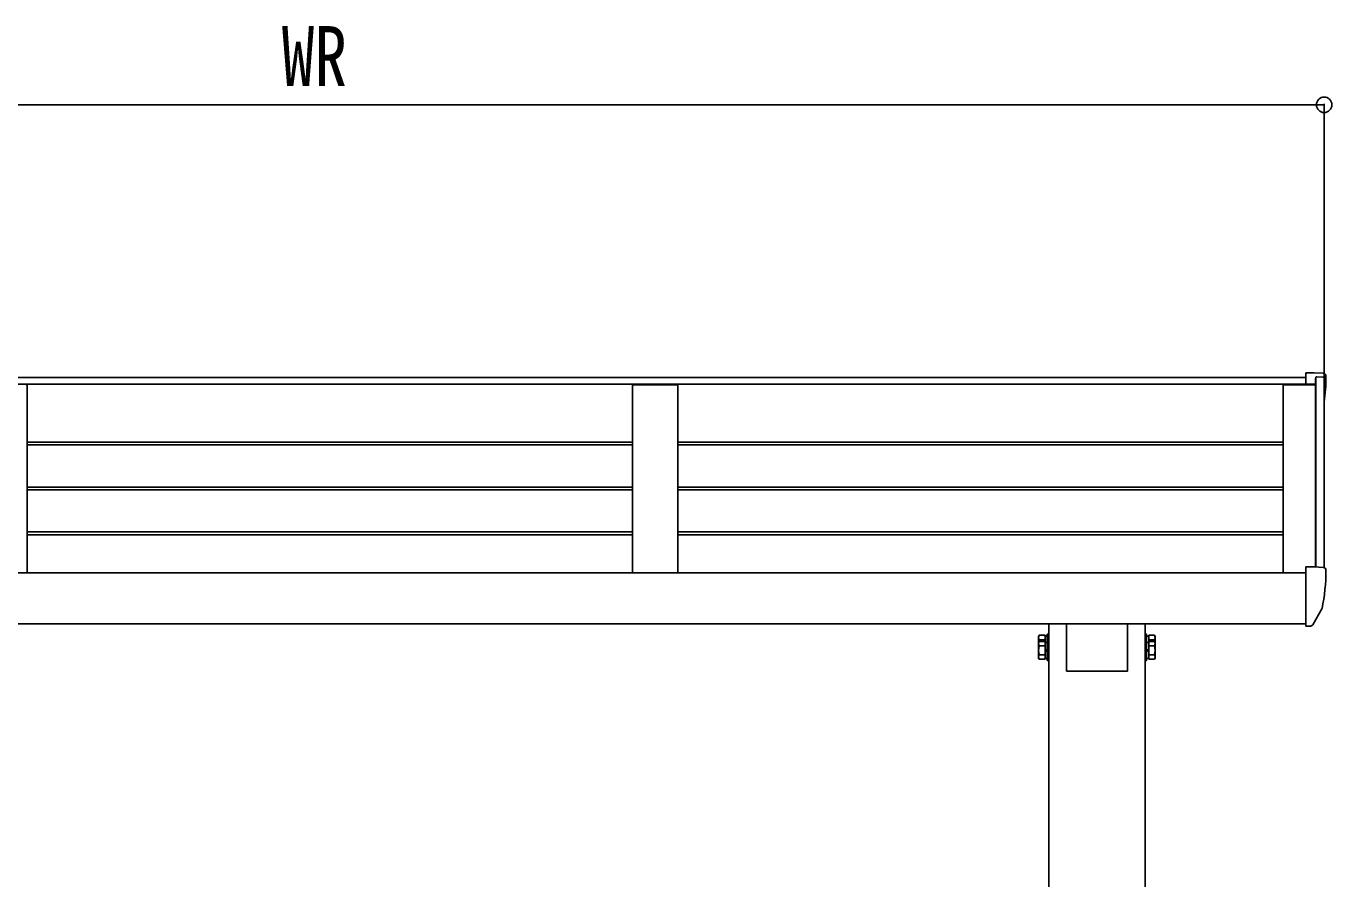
# Model space of a CAD drawing. Units: millimetres, scale not verified. Extents: x -8410 to 8410, y -5940 to 5940.
# Drawn here: x -6681 to -5245, y -1061 to -122 of the extents above; entities that cross this region are included whole.
import ezdxf
from ezdxf.enums import TextEntityAlignment as Align

# ---------------------------------------------------------------- set-up
doc = ezdxf.new("R2010")
doc.units = ezdxf.units.MM
doc.header["$LTSCALE"] = 30
for name, color, linetype in [('0-3_YKK_13', 4, 'Continuous'), ('0-4_YKK_A1', 4, 'Continuous'), ('0-5_YKK_D', 6, 'Continuous')]:
    doc.layers.add(name, color=color, linetype=linetype)
doc.styles.add('ＭＳ ゴシック', font='')
doc.styles.get('ＭＳ ゴシック').set_extended_font_data('MS Gothic')

msp = doc.modelspace()

# ---------------------------------------------------------------- linework, layer by layer
at = {"layer": '0-3_YKK_13'}
for p, q in [((-5264.14, -503.89), (-5273.19, -503.89)), ((-5273.19, -503.89), (-5273.19, -516.31)), ((-5254.04, -504.42), (-5264.14, -503.89)), ((-5251.19, -507.42), (-5251.19, -507.89)), ((-5264.14, -717.64), (-5273.19, -717.64)), ((-5273.19, -717.64), (-5273.19, -780)), ((-5254.04, -718.17), (-5264.14, -717.64)), ((-5251.19, -721.16), (-5251.19, -721.64)), ((-5273.19, -762.85), (-5273.19, -763.4)), ((-5255.71, -763.74), (-5265.75, -781.14)), ((-5536.69, -780.33), (-5536.69, -832.34)), ((-5273.19, -780.64), (-5273.19, -780)), ((-5273.19, -780.64), (-5273.19, -782.64)), ((-5271.69, -782.64), (-5273.19, -782.64)), ((-5268.35, -782.64), (-5271.69, -782.64)), ((-5567.29, -794.15), (-5566.54, -792.84)), ((-5567.29, -794.15), (-5567.29, -800.95)), ((-5567.29, -800.95), (-5566.54, -799.64)), ((-5567.29, -800.95), (-5567.29, -817.95)), ((-5560.29, -792.84), (-5566.54, -792.84)), ((-5560.29, -797.74), (-5566.54, -797.74)), ((-5560.29, -799.64), (-5566.54, -799.64)), ((-5560.29, -792.84), (-5560.29, -799.64)), ((-5557.79, -793.9), (-5560.29, -793.9)), ((-5560.29, -799.64), (-5560.29, -819.27)), ((-5557.79, -800.7), (-5560.29, -800.7)), ((-5557.79, -793.9), (-5557.79, -798.45)), ((-5557.79, -800.7), (-5557.79, -818.2)), ((-5448.59, -793.9), (-5446.09, -793.9)), ((-5448.59, -793.9), (-5448.59, -798.45)), ((-5448.59, -800.7), (-5446.09, -800.7)), ((-5448.59, -800.7), (-5448.59, -818.2)), ((-5446.09, -792.84), (-5439.85, -792.84)), ((-5446.09, -792.84), (-5446.09, -799.64)), ((-5446.09, -797.74), (-5439.85, -797.74)), ((-5446.09, -799.64), (-5439.85, -799.64)), ((-5446.09, -799.64), (-5446.09, -819.27)), ((-5439.09, -794.15), (-5439.85, -792.84)), ((-5439.09, -800.95), (-5439.85, -799.64)), ((-5439.09, -794.15), (-5439.09, -800.95)), ((-5439.09, -800.95), (-5439.09, -817.95)), ((-5567.29, -817.95), (-5566.54, -819.27)), ((-5560.29, -804.54), (-5566.54, -804.54)), ((-5560.29, -814.36), (-5566.54, -814.36)), ((-5557.79, -808.7), (-5560.29, -808.7)), ((-5557.79, -810.2), (-5560.29, -810.2)), ((-5560.29, -818.2), (-5557.79, -818.2)), ((-5448.59, -808.7), (-5446.09, -808.7)), ((-5448.59, -810.2), (-5446.09, -810.2)), ((-5446.09, -818.2), (-5448.59, -818.2)), ((-5446.09, -804.54), (-5439.85, -804.54)), ((-5446.09, -814.36), (-5439.85, -814.36)), ((-5439.09, -817.95), (-5439.85, -819.27)), ((-5560.29, -819.27), (-5566.54, -819.27)), ((-5446.09, -819.27), (-5439.85, -819.27))]:
    msp.add_line(p, q, dxfattribs=at)
for points in [[(-5469.69, -780.33), (-5469.69, -832.34), (-5536.69, -832.34)], [(-5556.19, -798.45), (-5556.19, -791.65), (-5557.79, -791.65), (-5557.79, -798.45)], [(-5450.19, -798.45), (-5450.19, -791.65), (-5448.59, -791.65), (-5448.59, -798.45)]]:
    msp.add_lwpolyline(points, dxfattribs=at)
for points in [[(-5556.19, -820.45), (-5556.19, -798.45), (-5557.79, -798.45), (-5557.79, -820.45)], [(-5450.19, -820.45), (-5450.19, -798.45), (-5448.59, -798.45), (-5448.59, -820.45)]]:
    msp.add_lwpolyline(points, close=True, dxfattribs=at)
for centre, radius, start, end in [((-5254.19, -507.42), 3, 0, 87), ((-5453.19, -507.89), 202, 351.93102, 0), ((-5254.19, -721.16), 3, 0, 87), ((-5453.19, -721.64), 202, 348.09787, 0), ((-5257, -762.99), 1.5, 330, 348.09787), ((-5268.35, -779.64), 3, 270, 330), ((-5562.95, -795.29), 4.34, 145.61575, 214.38425), ((-5562.95, -802.09), 4.34, 145.61575, 214.38425), ((-5551.05, -802.65), 16.24, 162.41205, 173.31212), ((-5455.34, -802.65), 16.24, 6.68788, 17.58795), ((-5443.44, -795.29), 4.34, 325.61575, 34.38425), ((-5443.44, -802.09), 4.34, 325.61575, 34.38425), ((-5562.95, -816.81), 4.34, 145.61575, 214.38425), ((-5551.05, -809.45), 16.24, 162.41205, 197.58795), ((-5455.34, -809.45), 16.24, 342.41205, 17.58795), ((-5443.44, -816.81), 4.34, 325.61575, 34.38425)]:
    msp.add_arc(centre, radius, start, end, dxfattribs=at)
at = {"layer": '0-4_YKK_A1'}
for p, q in [((-5262.89, -516.33), (-7431.49, -516.31)), ((-7421.19, -509.01), (-5273.19, -509.01)), ((-5262.89, -510.59), (-5262.32, -509.01)), ((-5262.89, -717.7), (-5262.89, -510.59)), ((-5262.19, -717.74), (-5262.19, -508.77)), ((-5261.33, -508.36), (-5254.14, -508.73)), ((-5253.19, -718.33), (-5253.19, -509.73)), ((-6680.19, -518.23), (-6680.19, -724.03)), ((-6014.19, -518.22), (-6014.19, -724.03)), ((-6013.21, -517.23), (-6008.37, -517.16)), ((-6008.37, -517.16), (-5970.02, -517.16)), ((-5970.02, -517.16), (-5965.18, -517.23)), ((-5964.19, -518.23), (-5964.19, -724.03)), ((-6014.19, -580.26), (-6680.19, -580.26)), ((-6014.19, -583.24), (-6680.19, -583.24)), ((-5298.19, -580.26), (-5964.19, -580.26)), ((-5298.19, -583.24), (-5964.19, -583.24)), ((-6014.19, -629.69), (-6680.19, -629.69)), ((-5298.19, -629.69), (-5964.19, -629.69)), ((-6014.19, -632.67), (-6680.19, -632.67)), ((-5298.19, -632.67), (-5964.19, -632.67)), ((-6014.22, -682.17), (-6680.22, -682.17)), ((-6014.19, -679.13), (-6680.19, -679.13)), ((-5298.22, -682.17), (-5964.22, -682.17)), ((-5298.19, -679.13), (-5964.19, -679.13)), ((-7421.19, -724.03), (-5273.19, -724.03)), ((-7421.19, -780.35), (-5273.19, -780.32)), ((-5556.19, -780.33), (-5556.19, -1150)), ((-5450.19, -780.33), (-5450.19, -1150))]:
    msp.add_line(p, q, dxfattribs=at)
msp.add_lwpolyline([(-5298.19, -724.03), (-5298.19, -517.16), (-5262.89, -517.16)], dxfattribs=at)
for centre, radius, start, end in [((-5261.38, -509.36), 1, 87, 160), ((-5254.19, -509.73), 1, 0, 87), ((-6681.19, -518.22), 0.997, 359.84961, 89.33225), ((-6013.2, -518.22), 0.997, 90.66782, 179.85648), ((-5965.19, -518.22), 0.997, 359.84961, 89.33225)]:
    msp.add_arc(centre, radius, start, end, dxfattribs=at)
at = {"layer": '0-5_YKK_D'}
for p, q in [((-7441.19, -209.01), (-5253.19, -209.01)), ((-5253.19, -537.5), (-5253.19, -208.01))]:
    msp.add_line(p, q, dxfattribs=at)
msp.add_circle((-5253.19, -209.01), 8.5, dxfattribs=at)

# ---------------------------------------------------------------- texts
at = {"layer": '0-5_YKK_D', "style": 'ＭＳ ゴシック', "width": 0.8}
msp.add_text('WR', height=65.98, dxfattribs=at).set_placement((-6399.99, -208.21), align=Align.BOTTOM_LEFT)

doc.saveas('drawing.dxf')
